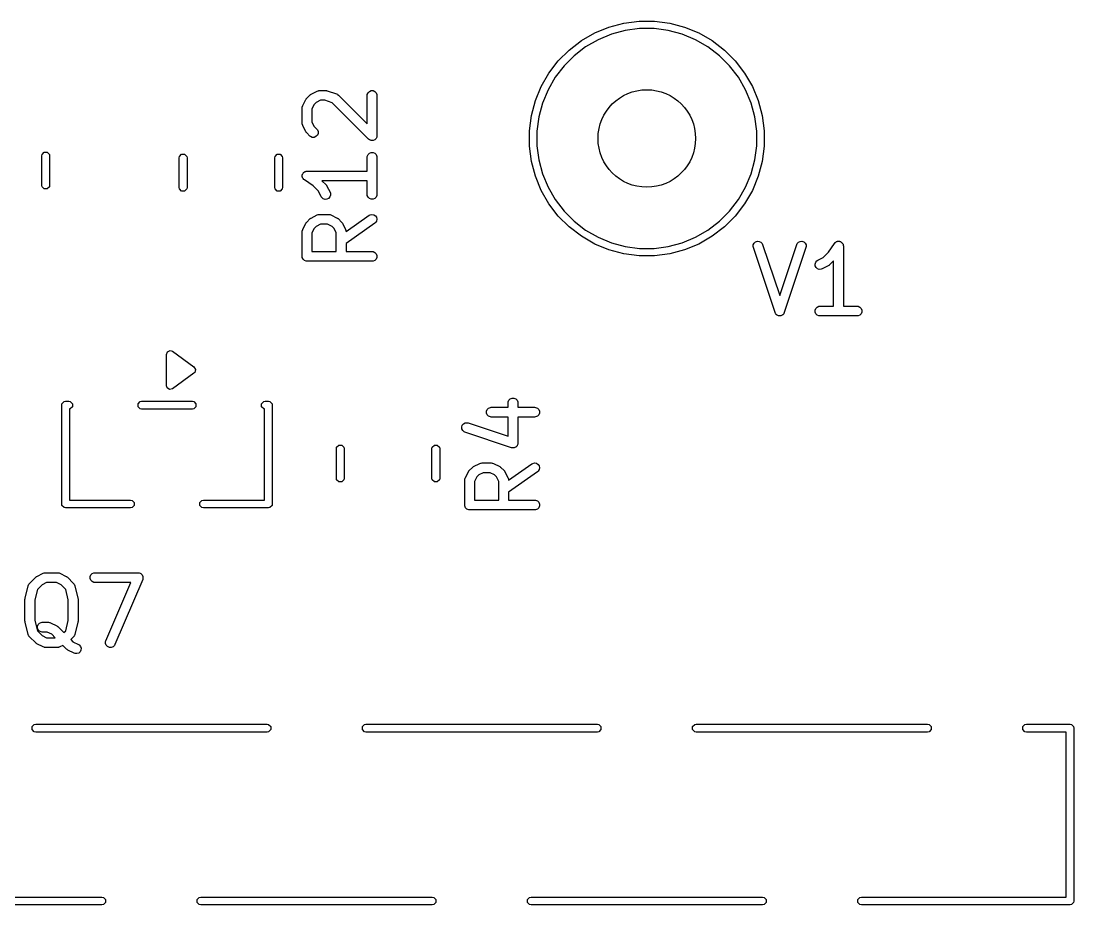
# Model space of a CAD drawing. Header units: millimetres. Extents: x 112.3 to 187.7, y -128.1 to -63.8.
# Drawn here: x 160.56 to 176.75, y -108.79 to -95.19 of the extents above; entities that cross this region are included whole.
import ezdxf

# ---------------------------------------------------------------- set-up
doc = ezdxf.new("R2010")
doc.units = ezdxf.units.MM
doc.layers.add('F.Silkscreen', color=41, linetype='CONTINUOUS', true_color=0xf2eda1)

msp = doc.modelspace()

# ---------------------------------------------------------------- linework, layer by layer
at = {"layer": 'F.Silkscreen', "linetype": 'CONTINUOUS'}
for p, q in [((169.598195, -95.286056), (169.826887, -95.224779)), ((169.826887, -95.224779), (170.06162, -95.193875)), ((170.06162, -95.193875), (170.29838, -95.193875)), ((170.29838, -95.193875), (170.533113, -95.224779)), ((170.533113, -95.224779), (170.761805, -95.286056)), ((169.174418, -95.49504), (169.379457, -95.37666)), ((169.379457, -95.37666), (169.598195, -95.286056)), ((169.84959, -95.338917), (169.635602, -95.396255)), ((170.069232, -95.31), (169.84959, -95.338917)), ((170.290768, -95.31), (170.069232, -95.31)), ((170.51041, -95.338917), (170.290768, -95.31)), ((170.724398, -95.396255), (170.51041, -95.338917)), ((170.761805, -95.286056), (170.980543, -95.37666)), ((170.980543, -95.37666), (171.185582, -95.49504)), ((168.986584, -95.63917), (169.174418, -95.49504)), ((169.430928, -95.481033), (169.239072, -95.591801)), ((169.635602, -95.396255), (169.430928, -95.481033)), ((170.929072, -95.481033), (170.724398, -95.396255)), ((171.120928, -95.591801), (170.929072, -95.481033)), ((171.185582, -95.49504), (171.373416, -95.63917)), ((168.81917, -95.806584), (168.986584, -95.63917)), ((169.239072, -95.591801), (169.063315, -95.726665)), ((171.296685, -95.726665), (171.120928, -95.591801)), ((171.373416, -95.63917), (171.54083, -95.806584)), ((168.67504, -95.994418), (168.81917, -95.806584)), ((169.063315, -95.726665), (168.906665, -95.883315)), ((171.453335, -95.883315), (171.296685, -95.726665)), ((171.54083, -95.806584), (171.68496, -95.994418)), ((168.55666, -96.199457), (168.67504, -95.994418)), ((168.906665, -95.883315), (168.771801, -96.059072)), ((171.588199, -96.059072), (171.453335, -95.883315)), ((171.68496, -95.994418), (171.80334, -96.199457)), ((168.771801, -96.059072), (168.661033, -96.250928)), ((171.698967, -96.250928), (171.588199, -96.059072)), ((164.949405, -96.3803), (164.997024, -96.332681)), ((164.997024, -96.332681), (165.002773, -96.327962)), ((165.002773, -96.327962), (165.004073, -96.326464)), ((165.004073, -96.326464), (165.006332, -96.325042)), ((165.006332, -96.325042), (165.008389, -96.323354)), ((165.008389, -96.323354), (165.010216, -96.322596)), ((165.010216, -96.322596), (165.016516, -96.318632)), ((165.016516, -96.318632), (165.111754, -96.271013)), ((165.111754, -96.271013), (165.125485, -96.265758)), ((165.125485, -96.265758), (165.128174, -96.265566)), ((165.128174, -96.265566), (165.130663, -96.264536)), ((165.130663, -96.264536), (165.145295, -96.263095)), ((165.145295, -96.263095), (165.240533, -96.263095)), ((165.240533, -96.263095), (165.247938, -96.263824)), ((165.247938, -96.263824), (165.249913, -96.263684)), ((165.249913, -96.263684), (165.25251, -96.264274)), ((165.25251, -96.264274), (165.255165, -96.264536)), ((165.255165, -96.264536), (165.256996, -96.265294)), ((165.256996, -96.265294), (165.26425, -96.266944)), ((165.26425, -96.266944), (165.407107, -96.314563)), ((165.407107, -96.314563), (165.420532, -96.320557)), ((165.420532, -96.320557), (165.422567, -96.322322)), ((165.422567, -96.322322), (165.425058, -96.323354)), ((165.425058, -96.323354), (165.436423, -96.332681)), ((165.436423, -96.332681), (165.879819, -96.776076)), ((165.879819, -96.338095), (165.88126, -96.323463)), ((165.879819, -96.776076), (165.879819, -96.338095)), ((165.88126, -96.323463), (165.892459, -96.296427)), ((165.892459, -96.296427), (165.913151, -96.275735)), ((165.913151, -96.275735), (165.940187, -96.264536)), ((165.940187, -96.264536), (165.969451, -96.264536)), ((165.969451, -96.264536), (165.996487, -96.275735)), ((165.996487, -96.275735), (166.017179, -96.296427)), ((166.017179, -96.296427), (166.028378, -96.323463)), ((166.028378, -96.323463), (166.029819, -96.338095)), ((166.029819, -96.338095), (166.029819, -96.957142)), ((168.466056, -96.418195), (168.55666, -96.199457)), ((168.661033, -96.250928), (168.576255, -96.455602)), ((171.783745, -96.455602), (171.698967, -96.250928)), ((171.80334, -96.199457), (171.893944, -96.418195)), ((164.879819, -96.528571), (164.88126, -96.513939)), ((164.88126, -96.513939), (164.882291, -96.511449)), ((164.882291, -96.511449), (164.882482, -96.508762)), ((164.882482, -96.508762), (164.887737, -96.49503)), ((164.887737, -96.49503), (164.935356, -96.399792)), ((164.935356, -96.399792), (164.93932, -96.393492)), ((164.93932, -96.393492), (164.940078, -96.391665)), ((164.940078, -96.391665), (164.941766, -96.389608)), ((164.941766, -96.389608), (164.943188, -96.387349)), ((164.943188, -96.387349), (164.944686, -96.386049)), ((164.944686, -96.386049), (164.949405, -96.3803)), ((165.064077, -96.47776), (165.029819, -96.546276)), ((165.094484, -96.447353), (165.064077, -96.47776)), ((165.163, -96.413095), (165.094484, -96.447353)), ((165.228363, -96.413095), (165.163, -96.413095)), ((165.342876, -96.451266), (165.228363, -96.413095)), ((165.901786, -97.010175), (165.342876, -96.451266)), ((168.404779, -96.646887), (168.466056, -96.418195)), ((168.576255, -96.455602), (168.518917, -96.66959)), ((171.841083, -96.66959), (171.783745, -96.455602)), ((171.893944, -96.418195), (171.955221, -96.646887)), ((164.879819, -96.766666), (164.879819, -96.528571)), ((165.029819, -96.546276), (165.029819, -96.748961)), ((168.373875, -96.88162), (168.404779, -96.646887)), ((168.518917, -96.66959), (168.49, -96.889232)), ((171.87, -96.889232), (171.841083, -96.66959)), ((171.955221, -96.646887), (171.986125, -96.88162)), ((164.88126, -96.781298), (164.879819, -96.766666)), ((164.882291, -96.783787), (164.88126, -96.781298)), ((164.882482, -96.786475), (164.882291, -96.783787)), ((164.887737, -96.800207), (164.882482, -96.786475)), ((164.935356, -96.895445), (164.887737, -96.800207)), ((165.029819, -96.748961), (165.064077, -96.817477)), ((165.064077, -96.817477), (165.10309, -96.85649)), ((164.93932, -96.901744), (164.935356, -96.895445)), ((164.940078, -96.903572), (164.93932, -96.901744)), ((164.941766, -96.905628), (164.940078, -96.903572)), ((164.943188, -96.907888), (164.941766, -96.905628)), ((164.944686, -96.909187), (164.943188, -96.907888)), ((164.949405, -96.914937), (164.944686, -96.909187)), ((164.997024, -96.962556), (164.949405, -96.914937)), ((165.008389, -96.971883), (164.997024, -96.962556)), ((165.035425, -96.983082), (165.008389, -96.971883)), ((165.064688, -96.983082), (165.035425, -96.983082)), ((165.091724, -96.971883), (165.064688, -96.983082)), ((165.112417, -96.95119), (165.091724, -96.971883)), ((165.10309, -96.85649), (165.112417, -96.867855)), ((165.112417, -96.867855), (165.123616, -96.894891)), ((165.123616, -96.924154), (165.112417, -96.95119)), ((165.123616, -96.894891), (165.123616, -96.924154)), ((166.01718, -96.99881), (165.996487, -97.019502)), ((166.025098, -96.979692), (166.01718, -96.99881)), ((166.028378, -96.971774), (166.025098, -96.979692)), ((166.029819, -96.957142), (166.028378, -96.971774)), ((168.373875, -96.889232), (168.373875, -96.88162)), ((168.373875, -97.11838), (168.373875, -96.889232)), ((168.49, -96.889232), (168.49, -97.110768)), ((171.87, -97.110768), (171.87, -96.889232)), ((171.986125, -96.88162), (171.986125, -97.11838)), ((165.913151, -97.019503), (165.901786, -97.010175)), ((165.932268, -97.027421), (165.913151, -97.019503)), ((165.940187, -97.030701), (165.932268, -97.027421)), ((165.940188, -97.030701), (165.940187, -97.030701)), ((165.969451, -97.030701), (165.940188, -97.030701)), ((165.996487, -97.019502), (165.969451, -97.030701)), ((168.404779, -97.353113), (168.373875, -97.11838)), ((168.49, -97.110768), (168.518917, -97.33041)), ((171.841083, -97.33041), (171.87, -97.110768)), ((171.986125, -97.11838), (171.955221, -97.353113)), ((160.875, -97.267645), (160.879567, -97.244684)), ((160.875, -97.721773), (160.875, -97.267645)), ((160.879567, -97.244684), (160.912039, -97.212212)), ((160.912039, -97.212212), (160.957961, -97.212212)), ((160.957961, -97.212212), (160.990433, -97.244684)), ((160.990433, -97.244684), (160.995, -97.267645)), ((160.995, -97.267645), (160.995, -97.721773)), ((162.987747, -97.299061), (162.992314, -97.2761)), ((162.987747, -97.753189), (162.987747, -97.299061)), ((162.992314, -97.2761), (163.024786, -97.243628)), ((163.024786, -97.243628), (163.070708, -97.243628)), ((163.070708, -97.243628), (163.10318, -97.2761)), ((163.10318, -97.2761), (163.107747, -97.299061)), ((163.107747, -97.299061), (163.107747, -97.753189)), ((164.457747, -97.299061), (164.462314, -97.2761)), ((164.457747, -97.753189), (164.457747, -97.299061)), ((164.462314, -97.2761), (164.494786, -97.243628)), ((164.494786, -97.243628), (164.540708, -97.243628)), ((164.540708, -97.243628), (164.57318, -97.2761)), ((164.57318, -97.2761), (164.577747, -97.299061)), ((164.577747, -97.299061), (164.577747, -97.753189)), ((165.879819, -97.290476), (165.88126, -97.275844)), ((165.879819, -97.50119), (165.879819, -97.290476)), ((165.88126, -97.275844), (165.892459, -97.248808)), ((165.892459, -97.248808), (165.913151, -97.228116)), ((165.913151, -97.228116), (165.940187, -97.216917)), ((165.940187, -97.216917), (165.969451, -97.216917)), ((165.969451, -97.216917), (165.996487, -97.228116)), ((165.996487, -97.228116), (166.017179, -97.248808)), ((166.017179, -97.248808), (166.028378, -97.275844)), ((166.028378, -97.275844), (166.029819, -97.290476)), ((166.029819, -97.290476), (166.029819, -97.861904)), ((168.518917, -97.33041), (168.576255, -97.544398)), ((171.783745, -97.544398), (171.841083, -97.33041)), ((168.466056, -97.581805), (168.404779, -97.353113)), ((171.955221, -97.353113), (171.893944, -97.581805)), ((164.879819, -97.576269), (164.88126, -97.568984)), ((164.88126, -97.583473), (164.879819, -97.576269)), ((164.88126, -97.561558), (164.884072, -97.554769)), ((164.88126, -97.568984), (164.88126, -97.561558)), ((164.88126, -97.590822), (164.88126, -97.583473)), ((164.884101, -97.597682), (164.88126, -97.590822)), ((164.884072, -97.554769), (164.885498, -97.547561)), ((164.885558, -97.604963), (164.884101, -97.597682)), ((164.885498, -97.547561), (164.889617, -97.541382)), ((164.889646, -97.611068), (164.885558, -97.604963)), ((164.889617, -97.541382), (164.892459, -97.534522)), ((164.892459, -97.617858), (164.889646, -97.611068)), ((164.892459, -97.534522), (164.897654, -97.529326)), ((164.897709, -97.623108), (164.892459, -97.617858)), ((164.897654, -97.529326), (164.901731, -97.523212)), ((164.901841, -97.629278), (164.897709, -97.623108)), ((164.901731, -97.523212), (164.9079, -97.51908)), ((164.913099, -97.638498), (164.901841, -97.629278)), ((164.9079, -97.51908), (164.913151, -97.51383)), ((164.913151, -97.63855), (164.913099, -97.638498)), ((164.913151, -97.51383), (164.91994, -97.511017)), ((164.913173, -97.638559), (164.913151, -97.63855)), ((164.913216, -97.638594), (164.913173, -97.638559)), ((165.049894, -97.729712), (164.913216, -97.638594)), ((164.91994, -97.511017), (164.926046, -97.506929)), ((164.926046, -97.506929), (164.933326, -97.505472)), ((164.933326, -97.505472), (164.940187, -97.502631)), ((164.940187, -97.502631), (164.954663, -97.501205)), ((164.954663, -97.501205), (164.95474, -97.50119)), ((164.95474, -97.50119), (164.954766, -97.501195)), ((164.954766, -97.501195), (164.954819, -97.50119)), ((164.954819, -97.50119), (165.879819, -97.50119)), ((165.879819, -97.65119), (165.183504, -97.65119)), ((165.183504, -97.65119), (165.245947, -97.713633)), ((165.879819, -97.861904), (165.879819, -97.65119)), ((168.55666, -97.800543), (168.466056, -97.581805)), ((168.576255, -97.544398), (168.661033, -97.749072)), ((171.698967, -97.749072), (171.783745, -97.544398)), ((171.893944, -97.581805), (171.80334, -97.800543)), ((160.879567, -97.744734), (160.875, -97.721773)), ((160.912039, -97.777206), (160.879567, -97.744734)), ((160.957961, -97.777206), (160.912039, -97.777206)), ((160.990433, -97.744734), (160.957961, -97.777206)), ((160.995, -97.721773), (160.990433, -97.744734)), ((162.992314, -97.77615), (162.987747, -97.753189)), ((163.024786, -97.808622), (162.992314, -97.77615)), ((163.070708, -97.808622), (163.024786, -97.808622)), ((163.10318, -97.77615), (163.070708, -97.808622)), ((163.107747, -97.753189), (163.10318, -97.77615)), ((164.462314, -97.77615), (164.457747, -97.753189)), ((164.494786, -97.808622), (164.462314, -97.77615)), ((164.540708, -97.808622), (164.494786, -97.808622)), ((164.57318, -97.77615), (164.540708, -97.808622)), ((164.577747, -97.753189), (164.57318, -97.77615)), ((165.131275, -97.811093), (165.049894, -97.729712)), ((165.173451, -97.895445), (165.131275, -97.811093)), ((165.245947, -97.713633), (165.250667, -97.719383)), ((165.250667, -97.719383), (165.252164, -97.720682)), ((165.252164, -97.720682), (165.253583, -97.722936)), ((165.253583, -97.722936), (165.255275, -97.724998)), ((165.255275, -97.724998), (165.256033, -97.72683)), ((165.256033, -97.72683), (165.259996, -97.733125)), ((165.259996, -97.733125), (165.307615, -97.828363)), ((168.67504, -98.005582), (168.55666, -97.800543)), ((168.661033, -97.749072), (168.771801, -97.940928)), ((171.588199, -97.940928), (171.698967, -97.749072)), ((171.80334, -97.800543), (171.68496, -98.005582)), ((165.181283, -97.907888), (165.173451, -97.895445)), ((165.203391, -97.927061), (165.181283, -97.907888)), ((165.231152, -97.936315), (165.203391, -97.927061)), ((165.260342, -97.934241), (165.231152, -97.936315)), ((165.286517, -97.921153), (165.260342, -97.934241)), ((165.30569, -97.899046), (165.286517, -97.921153)), ((165.314944, -97.871284), (165.30569, -97.899046)), ((165.307615, -97.828363), (165.31287, -97.842094)), ((165.31287, -97.842094), (165.314944, -97.871284)), ((165.88126, -97.876536), (165.879819, -97.861904)), ((165.892459, -97.903572), (165.88126, -97.876536)), ((165.913151, -97.924264), (165.892459, -97.903572)), ((165.940187, -97.935463), (165.913151, -97.924264)), ((165.969451, -97.935463), (165.940187, -97.935463)), ((165.996487, -97.924264), (165.969451, -97.935463)), ((166.017179, -97.903572), (165.996487, -97.924264)), ((166.028378, -97.876536), (166.017179, -97.903572)), ((166.029819, -97.861904), (166.028378, -97.876536)), ((168.771801, -97.940928), (168.906665, -98.116685)), ((171.453335, -98.116685), (171.588199, -97.940928)), ((168.81917, -98.193416), (168.67504, -98.005582)), ((168.906665, -98.116685), (169.063315, -98.273335)), ((171.296685, -98.273335), (171.453335, -98.116685)), ((171.68496, -98.005582), (171.54083, -98.193416)), ((164.935356, -98.304554), (164.93932, -98.298254)), ((164.93932, -98.298254), (164.940078, -98.296427)), ((164.940078, -98.296427), (164.941766, -98.29437)), ((164.941766, -98.29437), (164.943188, -98.292111)), ((164.943188, -98.292111), (164.944686, -98.290811)), ((164.944686, -98.290811), (164.949405, -98.285062)), ((164.949405, -98.285062), (164.997024, -98.237443)), ((164.997024, -98.237443), (165.002773, -98.232724)), ((165.002773, -98.232724), (165.004073, -98.231226)), ((165.004073, -98.231226), (165.006332, -98.229804)), ((165.006332, -98.229804), (165.008389, -98.228116)), ((165.008389, -98.228116), (165.010216, -98.227358)), ((165.010216, -98.227358), (165.016516, -98.223394)), ((165.016516, -98.223394), (165.111754, -98.175775)), ((165.111754, -98.175775), (165.125485, -98.17052)), ((165.125485, -98.17052), (165.128174, -98.170328)), ((165.128174, -98.170328), (165.130663, -98.169298)), ((165.130663, -98.169298), (165.145295, -98.167857)), ((165.145295, -98.167857), (165.288152, -98.167857)), ((165.288152, -98.167857), (165.302784, -98.169298)), ((165.302784, -98.169298), (165.305273, -98.170329)), ((165.305273, -98.170329), (165.307961, -98.17052)), ((165.307961, -98.17052), (165.321693, -98.175775)), ((165.321693, -98.175775), (165.416931, -98.223394)), ((165.416931, -98.223394), (165.42323, -98.227358)), ((165.42323, -98.227358), (165.425058, -98.228116)), ((165.425058, -98.228116), (165.427114, -98.229804)), ((165.427114, -98.229804), (165.429374, -98.231226)), ((165.429374, -98.231226), (165.430673, -98.232724)), ((165.430673, -98.232724), (165.436423, -98.237443)), ((165.436423, -98.237443), (165.484042, -98.285062)), ((165.484042, -98.285062), (165.48876, -98.290811)), ((165.48876, -98.290811), (165.490259, -98.292111)), ((165.490259, -98.292111), (165.49168, -98.29437)), ((165.49168, -98.29437), (165.493369, -98.296427)), ((165.493369, -98.296427), (165.494126, -98.298254)), ((165.494126, -98.298254), (165.498091, -98.304554)), ((165.553518, -98.432217), (165.91181, -98.181414)), ((165.91181, -98.181414), (165.924623, -98.174204)), ((165.924623, -98.174204), (165.953194, -98.167875)), ((165.953194, -98.167875), (165.982012, -98.17296)), ((165.982012, -98.17296), (166.00669, -98.188687)), ((166.008989, -98.294728), (165.997829, -98.304299)), ((166.00669, -98.188687), (166.023472, -98.212661)), ((166.024716, -98.270049), (166.008989, -98.294728)), ((166.023472, -98.212661), (166.029802, -98.241232)), ((166.029802, -98.241232), (166.024716, -98.270049)), ((168.986584, -98.36083), (168.81917, -98.193416)), ((169.063315, -98.273335), (169.239072, -98.408199)), ((171.120928, -98.408199), (171.296685, -98.273335)), ((171.54083, -98.193416), (171.373416, -98.36083)), ((164.879819, -98.433333), (164.88126, -98.418701)), ((164.879819, -98.814285), (164.879819, -98.433333)), ((164.88126, -98.418701), (164.882291, -98.416211)), ((164.882291, -98.416211), (164.882482, -98.413524)), ((164.882482, -98.413524), (164.887737, -98.399792)), ((164.887737, -98.399792), (164.935356, -98.304554)), ((165.064077, -98.382522), (165.029819, -98.451038)), ((165.029819, -98.451038), (165.029819, -98.739285)), ((165.094484, -98.352115), (165.064077, -98.382522)), ((165.163, -98.317857), (165.094484, -98.352115)), ((165.270447, -98.317857), (165.163, -98.317857)), ((165.338963, -98.352115), (165.270447, -98.317857)), ((165.36937, -98.382522), (165.338963, -98.352115)), ((165.403628, -98.451038), (165.36937, -98.382522)), ((165.403628, -98.739285), (165.403628, -98.451038)), ((165.498091, -98.304554), (165.54571, -98.399792)), ((165.54571, -98.399792), (165.550965, -98.413523)), ((165.550965, -98.413523), (165.551156, -98.416212)), ((165.551156, -98.416212), (165.552187, -98.418701)), ((165.552187, -98.418701), (165.553518, -98.432217)), ((165.997829, -98.304299), (165.553628, -98.615239)), ((169.174418, -98.50496), (168.986584, -98.36083)), ((169.239072, -98.408199), (169.430928, -98.518967)), ((170.929072, -98.518967), (171.120928, -98.408199)), ((171.373416, -98.36083), (171.185582, -98.50496)), ((165.553628, -98.615239), (165.553628, -98.739285)), ((169.379457, -98.62334), (169.174418, -98.50496)), ((169.598195, -98.713944), (169.379457, -98.62334)), ((169.430928, -98.518967), (169.635602, -98.603745)), ((169.635602, -98.603745), (169.84959, -98.661083)), ((170.51041, -98.661083), (170.724398, -98.603745)), ((170.724398, -98.603745), (170.929072, -98.518967)), ((170.980543, -98.62334), (170.761805, -98.713944)), ((171.185582, -98.50496), (170.980543, -98.62334)), ((171.81814, -98.635009), (171.831226, -98.608836)), ((171.831226, -98.608836), (171.853333, -98.589662)), ((171.853333, -98.589662), (171.881096, -98.580408)), ((171.881096, -98.580408), (171.910286, -98.582483)), ((171.910286, -98.582483), (171.936459, -98.595569)), ((171.936459, -98.595569), (171.955633, -98.617676)), ((171.955633, -98.617676), (171.961627, -98.631102)), ((172.485991, -98.631102), (172.491985, -98.617677)), ((172.491985, -98.617677), (172.511159, -98.59557)), ((172.511159, -98.59557), (172.537332, -98.582483)), ((172.537332, -98.582483), (172.566522, -98.580408)), ((172.566522, -98.580408), (172.594284, -98.589662)), ((172.594284, -98.589662), (172.616392, -98.608836)), ((172.616392, -98.608836), (172.629478, -98.63501)), ((172.975047, -98.749896), (173.066167, -98.613216)), ((173.066167, -98.613216), (173.066201, -98.613173)), ((173.066201, -98.613173), (173.066211, -98.613151)), ((173.066211, -98.613151), (173.066262, -98.613099)), ((173.066262, -98.613099), (173.075483, -98.601841)), ((173.075483, -98.601841), (173.081652, -98.597709)), ((173.081652, -98.597709), (173.086903, -98.592459)), ((173.086903, -98.592459), (173.093692, -98.589646)), ((173.093692, -98.589646), (173.099798, -98.585558)), ((173.099798, -98.585558), (173.107078, -98.584101)), ((173.107078, -98.584101), (173.113939, -98.58126)), ((173.113939, -98.58126), (173.121287, -98.58126)), ((173.121287, -98.58126), (173.128492, -98.579819)), ((173.128492, -98.579819), (173.135776, -98.58126)), ((173.135776, -98.58126), (173.143203, -98.58126)), ((173.143203, -98.58126), (173.149991, -98.584072)), ((173.149991, -98.584072), (173.1572, -98.585498)), ((173.1572, -98.585498), (173.163379, -98.589617)), ((173.163379, -98.589617), (173.170239, -98.592459)), ((173.170239, -98.592459), (173.175432, -98.597652)), ((173.175432, -98.597652), (173.181549, -98.60173)), ((173.181549, -98.60173), (173.185682, -98.607902)), ((173.185682, -98.607902), (173.190931, -98.613151)), ((173.190931, -98.613151), (173.193742, -98.619938)), ((173.193742, -98.619938), (173.197832, -98.626045)), ((173.197832, -98.626045), (173.199288, -98.633326)), ((165.029819, -98.739285), (165.403628, -98.739285)), ((165.553628, -98.739285), (165.954819, -98.739285)), ((165.954819, -98.739285), (165.969451, -98.740726)), ((165.969451, -98.740726), (165.996487, -98.751925)), ((165.996487, -98.751925), (166.017179, -98.772617)), ((166.017179, -98.772617), (166.028378, -98.799653)), ((169.826887, -98.775221), (169.598195, -98.713944)), ((170.06162, -98.806125), (169.826887, -98.775221)), ((169.84959, -98.661083), (170.069232, -98.69)), ((170.069232, -98.69), (170.290768, -98.69)), ((170.290768, -98.69), (170.51041, -98.661083)), ((170.533113, -98.775221), (170.29838, -98.806125)), ((170.761805, -98.713944), (170.533113, -98.775221)), ((171.816065, -98.664199), (171.81814, -98.635009)), ((171.819325, -98.678536), (171.816065, -98.664199)), ((172.152658, -99.678536), (171.819325, -98.678536)), ((171.961627, -98.631102), (172.223809, -99.417648)), ((172.223809, -99.417648), (172.485991, -98.631102)), ((172.628293, -98.678536), (172.29496, -99.678536)), ((172.631553, -98.6642), (172.628293, -98.678536)), ((172.629478, -98.63501), (172.631553, -98.6642)), ((172.893668, -98.831275), (172.975047, -98.749896)), ((173.199288, -98.633326), (173.20213, -98.640187)), ((173.20213, -98.640187), (173.203555, -98.654663)), ((173.203555, -98.654663), (173.203571, -98.65474)), ((173.203571, -98.65474), (173.203565, -98.654766)), ((173.203565, -98.654766), (173.203571, -98.654819)), ((173.203571, -98.654819), (173.203571, -99.579819)), ((164.88126, -98.828917), (164.879819, -98.814285)), ((164.892459, -98.855953), (164.88126, -98.828917)), ((164.913151, -98.876645), (164.892459, -98.855953)), ((164.940187, -98.887844), (164.913151, -98.876645)), ((164.954819, -98.889285), (164.940187, -98.887844)), ((165.954819, -98.889285), (164.954819, -98.889285)), ((165.969451, -98.887844), (165.954819, -98.889285)), ((165.996487, -98.876645), (165.969451, -98.887844)), ((166.017179, -98.855953), (165.996487, -98.876645)), ((166.028378, -98.828917), (166.017179, -98.855953)), ((166.028378, -98.799653), (166.028378, -98.828917)), ((170.29838, -98.806125), (170.06162, -98.806125)), ((172.768446, -98.931152), (172.7777, -98.903391)), ((172.77052, -98.960342), (172.768446, -98.931152)), ((172.7777, -98.903391), (172.796873, -98.881283)), ((172.796873, -98.881283), (172.809316, -98.873451)), ((172.809316, -98.873451), (172.893668, -98.831275)), ((172.991128, -98.945947), (172.985378, -98.950665)), ((173.053571, -98.883504), (172.991128, -98.945947)), ((173.053571, -99.579819), (173.053571, -98.883504)), ((172.783607, -98.986517), (172.77052, -98.960342)), ((172.805715, -99.00569), (172.783607, -98.986517)), ((172.833476, -99.014944), (172.805715, -99.00569)), ((172.862666, -99.01287), (172.833476, -99.014944)), ((172.876398, -99.007615), (172.862666, -99.01287)), ((172.971636, -98.959996), (172.876398, -99.007615)), ((172.977935, -98.956031), (172.971636, -98.959996)), ((172.979763, -98.955274), (172.977935, -98.956031)), ((172.981819, -98.953585), (172.979763, -98.955274)), ((172.984079, -98.952164), (172.981819, -98.953585)), ((172.985378, -98.950665), (172.984079, -98.952164)), ((172.780497, -99.613151), (172.801189, -99.592459)), ((172.801189, -99.592459), (172.828225, -99.58126)), ((172.828225, -99.58126), (172.842857, -99.579819)), ((172.842857, -99.579819), (173.053571, -99.579819)), ((173.203571, -99.579819), (173.414285, -99.579819)), ((173.414285, -99.579819), (173.428917, -99.58126)), ((173.428917, -99.58126), (173.455953, -99.592459)), ((173.455953, -99.592459), (173.476645, -99.613151)), ((172.158652, -99.691961), (172.152658, -99.678536)), ((172.162162, -99.696008), (172.158652, -99.691961)), ((172.164559, -99.700802), (172.162162, -99.696008)), ((172.171667, -99.706967), (172.164559, -99.700802)), ((172.177826, -99.714068), (172.171667, -99.706967)), ((172.182615, -99.716462), (172.177826, -99.714068)), ((172.186666, -99.719976), (172.182615, -99.716462)), ((172.195591, -99.72295), (172.186666, -99.719976)), ((172.203999, -99.727155), (172.195591, -99.72295)), ((172.209343, -99.727534), (172.203999, -99.727155)), ((172.214429, -99.72923), (172.209343, -99.727534)), ((172.223809, -99.728563), (172.214429, -99.72923)), ((172.233189, -99.72923), (172.223809, -99.728563)), ((172.238274, -99.727534), (172.233189, -99.72923)), ((172.243619, -99.727155), (172.238274, -99.727534)), ((172.252029, -99.722949), (172.243619, -99.727155)), ((172.260951, -99.719976), (172.252029, -99.722949)), ((172.264998, -99.716465), (172.260951, -99.719976)), ((172.269792, -99.714069), (172.264998, -99.716465)), ((172.275955, -99.706963), (172.269792, -99.714069)), ((172.283059, -99.700802), (172.275955, -99.706963)), ((172.285454, -99.69601), (172.283059, -99.700802)), ((172.288966, -99.691962), (172.285454, -99.69601)), ((172.29496, -99.678536), (172.288966, -99.691962)), ((172.769298, -99.640187), (172.780497, -99.613151)), ((172.769298, -99.669451), (172.769298, -99.640187)), ((172.780497, -99.696487), (172.769298, -99.669451)), ((172.801189, -99.717179), (172.780497, -99.696487)), ((172.828225, -99.728378), (172.801189, -99.717179)), ((172.842857, -99.729819), (172.828225, -99.728378)), ((173.414285, -99.729819), (172.842857, -99.729819)), ((173.428917, -99.728378), (173.414285, -99.729819)), ((173.455953, -99.717179), (173.428917, -99.728378)), ((173.476645, -99.696487), (173.455953, -99.717179)), ((173.476645, -99.613151), (173.487844, -99.640187)), ((173.487844, -99.669451), (173.476645, -99.696487)), ((173.487844, -99.640187), (173.487844, -99.669451)), ((162.79, -100.3225), (162.807574, -100.280074)), ((162.79, -100.8025), (162.79, -100.3225)), ((162.807574, -100.280074), (162.85, -100.2625)), ((162.85, -100.2625), (162.88529, -100.273976)), ((162.88529, -100.273976), (163.21529, -100.513976)), ((163.21529, -100.513976), (163.239266, -100.553142)), ((163.239266, -100.553142), (163.228524, -100.59779)), ((163.21529, -100.611024), (162.88529, -100.851024)), ((163.228524, -100.59779), (163.21529, -100.611024)), ((162.801476, -100.83779), (162.79, -100.8025)), ((162.840642, -100.861766), (162.801476, -100.83779)), ((162.88529, -100.851024), (162.840642, -100.861766)), ((161.184567, -101.079539), (161.217039, -101.047067)), ((161.217039, -101.047067), (161.24, -101.0425)), ((161.24, -101.0425), (161.29, -101.0425)), ((161.29, -101.0425), (161.312961, -101.047067)), ((161.312961, -101.047067), (161.345433, -101.079539)), ((162.354567, -101.079539), (162.387039, -101.047067)), ((162.387039, -101.047067), (162.41, -101.0425)), ((162.41, -101.0425), (163.19, -101.0425)), ((163.19, -101.0425), (163.212961, -101.047067)), ((163.212961, -101.047067), (163.245433, -101.079539)), ((164.254567, -101.079539), (164.287039, -101.047067)), ((164.287039, -101.047067), (164.31, -101.0425)), ((164.31, -101.0425), (164.36, -101.0425)), ((164.36, -101.0425), (164.382961, -101.047067)), ((164.382961, -101.047067), (164.415433, -101.079539)), ((168.046485, -101.066666), (168.047926, -101.052034)), ((168.047926, -101.052034), (168.059125, -101.024998)), ((168.059125, -101.024998), (168.079817, -101.004306)), ((168.079817, -101.004306), (168.106853, -100.993107)), ((168.106853, -100.993107), (168.136117, -100.993107)), ((168.136117, -100.993107), (168.163153, -101.004306)), ((168.163153, -101.004306), (168.183845, -101.024998)), ((168.183845, -101.024998), (168.195044, -101.052034)), ((168.195044, -101.052034), (168.196485, -101.066666)), ((161.18, -101.1025), (161.184567, -101.079539)), ((161.18, -102.6225), (161.18, -101.1025)), ((161.312961, -101.157933), (161.3, -101.16051)), ((161.3, -101.16051), (161.3, -102.5625)), ((161.345433, -101.125461), (161.312961, -101.157933)), ((161.345433, -101.079539), (161.345433, -101.125461)), ((162.354567, -101.125461), (162.354567, -101.079539)), ((162.387039, -101.157933), (162.354567, -101.125461)), ((162.41, -101.1625), (162.387039, -101.157933)), ((163.19, -101.1625), (162.41, -101.1625)), ((163.212961, -101.157933), (163.19, -101.1625)), ((163.245433, -101.125461), (163.212961, -101.157933)), ((163.245433, -101.079539), (163.245433, -101.125461)), ((164.254567, -101.125461), (164.254567, -101.079539)), ((164.287039, -101.157933), (164.254567, -101.125461)), ((164.3, -101.16051), (164.287039, -101.157933)), ((164.3, -102.5625), (164.3, -101.16051)), ((164.415433, -101.079539), (164.42, -101.1025)), ((164.42, -101.1025), (164.42, -102.6225)), ((167.714593, -101.194891), (167.725792, -101.167855)), ((167.714593, -101.224155), (167.714593, -101.194891)), ((167.725792, -101.167855), (167.746484, -101.147163)), ((167.746484, -101.147163), (167.77352, -101.135964)), ((167.77352, -101.135964), (167.788152, -101.134523)), ((167.788152, -101.134523), (168.046485, -101.134523)), ((168.046485, -101.134523), (168.046485, -101.066666)), ((168.196485, -101.066666), (168.196485, -101.134523)), ((168.196485, -101.134523), (168.454819, -101.134523)), ((168.454819, -101.134523), (168.469451, -101.135964)), ((168.469451, -101.135964), (168.496487, -101.147163)), ((168.496487, -101.147163), (168.517179, -101.167855)), ((168.517179, -101.167855), (168.528378, -101.194891)), ((168.528378, -101.194891), (168.528378, -101.224155)), ((167.361217, -101.388368), (167.38739, -101.375282)), ((167.38739, -101.375282), (167.41658, -101.373207)), ((167.41658, -101.373207), (167.430917, -101.376467)), ((167.430917, -101.376467), (168.046485, -101.581656)), ((167.725792, -101.251191), (167.714593, -101.224155)), ((167.746484, -101.271883), (167.725792, -101.251191)), ((167.77352, -101.283082), (167.746484, -101.271883)), ((167.788152, -101.284523), (167.77352, -101.283082)), ((168.046485, -101.284523), (167.788152, -101.284523)), ((168.046485, -101.581656), (168.046485, -101.284523)), ((168.454819, -101.284523), (168.196485, -101.284523)), ((168.196485, -101.284523), (168.196485, -101.685713)), ((168.469451, -101.283082), (168.454819, -101.284523)), ((168.496487, -101.271883), (168.469451, -101.283082)), ((168.517179, -101.251191), (168.496487, -101.271883)), ((168.528378, -101.224155), (168.517179, -101.251191)), ((167.332789, -101.438238), (167.342043, -101.410475)), ((167.334864, -101.467428), (167.332789, -101.438238)), ((167.34795, -101.493601), (167.334864, -101.467428)), ((167.342043, -101.410475), (167.361217, -101.388368)), ((167.370057, -101.512775), (167.34795, -101.493601)), ((167.383483, -101.518769), (167.370057, -101.512775)), ((168.097767, -101.756864), (167.383483, -101.518769)), ((168.195044, -101.700345), (168.190442, -101.711454)), ((168.19542, -101.696518), (168.195044, -101.700345)), ((168.195896, -101.695093), (168.19542, -101.696518)), ((168.196485, -101.685713), (168.195755, -101.693118)), ((168.195755, -101.693118), (168.195896, -101.695093)), ((165.405, -101.772936), (165.409567, -101.749975)), ((165.405, -102.227064), (165.405, -101.772936)), ((165.409567, -101.749975), (165.442039, -101.717503)), ((165.442039, -101.717503), (165.487961, -101.717503)), ((165.487961, -101.717503), (165.520433, -101.749975)), ((165.520433, -101.749975), (165.525, -101.772936)), ((165.525, -101.772936), (165.525, -102.227064)), ((166.875, -101.772936), (166.879567, -101.749975)), ((166.875, -102.227064), (166.875, -101.772936)), ((166.879567, -101.749975), (166.912039, -101.717503)), ((166.912039, -101.717503), (166.957961, -101.717503)), ((166.957961, -101.717503), (166.990433, -101.749975)), ((166.990433, -101.749975), (166.995, -101.772936)), ((166.995, -101.772936), (166.995, -102.227064)), ((168.105022, -101.758513), (168.097767, -101.756864)), ((168.106853, -101.759272), (168.105022, -101.758513)), ((168.108357, -101.759272), (168.106853, -101.759272)), ((168.112104, -101.760124), (168.108357, -101.759272)), ((168.124089, -101.759272), (168.112104, -101.760124)), ((168.136117, -101.759272), (168.124089, -101.759272)), ((168.138608, -101.758239), (168.136117, -101.759272)), ((168.141294, -101.758049), (168.138608, -101.758239)), ((168.152041, -101.752675), (168.141294, -101.758049)), ((168.163153, -101.748073), (168.152041, -101.752675)), ((168.165058, -101.746167), (168.163153, -101.748073)), ((168.167468, -101.744963), (168.165058, -101.746167)), ((168.175342, -101.735883), (168.167468, -101.744963)), ((168.183845, -101.727381), (168.175342, -101.735883)), ((168.184876, -101.72489), (168.183845, -101.727381)), ((168.186642, -101.722855), (168.184876, -101.72489)), ((168.190442, -101.711454), (168.186642, -101.722855)), ((167.516516, -102.047203), (167.611754, -101.999584)), ((167.611754, -101.999584), (167.625485, -101.994329)), ((167.625485, -101.994329), (167.628174, -101.994137)), ((167.628174, -101.994137), (167.630663, -101.993107)), ((167.630663, -101.993107), (167.645295, -101.991666)), ((167.645295, -101.991666), (167.788152, -101.991666)), ((167.788152, -101.991666), (167.802784, -101.993107)), ((167.802784, -101.993107), (167.805273, -101.994138)), ((167.805273, -101.994138), (167.807961, -101.994329)), ((167.807961, -101.994329), (167.821693, -101.999584)), ((167.821693, -101.999584), (167.916931, -102.047203)), ((168.053518, -102.256026), (168.41181, -102.005223)), ((168.41181, -102.005223), (168.424623, -101.998013)), ((168.424623, -101.998013), (168.453194, -101.991684)), ((168.453194, -101.991684), (168.482012, -101.996769)), ((168.482012, -101.996769), (168.50669, -102.012496)), ((168.50669, -102.012496), (168.523472, -102.03647)), ((167.387737, -102.223601), (167.435356, -102.128363)), ((167.435356, -102.128363), (167.43932, -102.122063)), ((167.43932, -102.122063), (167.440078, -102.120236)), ((167.440078, -102.120236), (167.441766, -102.118179)), ((167.441766, -102.118179), (167.443188, -102.11592)), ((167.443188, -102.11592), (167.444686, -102.11462)), ((167.444686, -102.11462), (167.449405, -102.108871)), ((167.449405, -102.108871), (167.497024, -102.061252)), ((167.497024, -102.061252), (167.502773, -102.056533)), ((167.502773, -102.056533), (167.504073, -102.055035)), ((167.504073, -102.055035), (167.506332, -102.053613)), ((167.506332, -102.053613), (167.508389, -102.051925)), ((167.508389, -102.051925), (167.510216, -102.051167)), ((167.510216, -102.051167), (167.516516, -102.047203)), ((167.594484, -102.175924), (167.564077, -102.206331)), ((167.663, -102.141666), (167.594484, -102.175924)), ((167.770447, -102.141666), (167.663, -102.141666)), ((167.838963, -102.175924), (167.770447, -102.141666)), ((167.86937, -102.206331), (167.838963, -102.175924)), ((167.916931, -102.047203), (167.92323, -102.051167)), ((167.92323, -102.051167), (167.925058, -102.051925)), ((167.925058, -102.051925), (167.927114, -102.053613)), ((167.927114, -102.053613), (167.929374, -102.055035)), ((167.929374, -102.055035), (167.930673, -102.056533)), ((167.930673, -102.056533), (167.936423, -102.061252)), ((167.936423, -102.061252), (167.984042, -102.108871)), ((167.984042, -102.108871), (167.98876, -102.11462)), ((167.98876, -102.11462), (167.990259, -102.11592)), ((167.990259, -102.11592), (167.99168, -102.118179)), ((167.99168, -102.118179), (167.993369, -102.120236)), ((167.993369, -102.120236), (167.994126, -102.122063)), ((167.994126, -102.122063), (167.998091, -102.128363)), ((167.998091, -102.128363), (168.04571, -102.223601)), ((168.497829, -102.128108), (168.053628, -102.439048)), ((168.508989, -102.118537), (168.497829, -102.128108)), ((168.524716, -102.093858), (168.508989, -102.118537)), ((168.523472, -102.03647), (168.529802, -102.065041)), ((168.529802, -102.065041), (168.524716, -102.093858)), ((165.409567, -102.250025), (165.405, -102.227064)), ((165.442039, -102.282497), (165.409567, -102.250025)), ((165.487961, -102.282497), (165.442039, -102.282497)), ((165.520433, -102.250025), (165.487961, -102.282497)), ((165.525, -102.227064), (165.520433, -102.250025)), ((166.879567, -102.250025), (166.875, -102.227064)), ((166.912039, -102.282497), (166.879567, -102.250025)), ((166.957961, -102.282497), (166.912039, -102.282497)), ((166.990433, -102.250025), (166.957961, -102.282497)), ((166.995, -102.227064), (166.990433, -102.250025)), ((167.379819, -102.257142), (167.38126, -102.24251)), ((167.379819, -102.638094), (167.379819, -102.257142)), ((167.38126, -102.24251), (167.382291, -102.24002)), ((167.382291, -102.24002), (167.382482, -102.237333)), ((167.382482, -102.237333), (167.387737, -102.223601)), ((167.564077, -102.206331), (167.529819, -102.274847)), ((167.529819, -102.274847), (167.529819, -102.563094)), ((167.903628, -102.274847), (167.86937, -102.206331)), ((167.903628, -102.563094), (167.903628, -102.274847)), ((168.04571, -102.223601), (168.050965, -102.237332)), ((168.050965, -102.237332), (168.051156, -102.240021)), ((168.051156, -102.240021), (168.052187, -102.24251)), ((168.052187, -102.24251), (168.053518, -102.256026)), ((168.053628, -102.439048), (168.053628, -102.563094)), ((161.184567, -102.645461), (161.18, -102.6225)), ((161.217039, -102.677933), (161.184567, -102.645461)), ((161.3, -102.5625), (162.24, -102.5625)), ((162.24, -102.5625), (162.262961, -102.567067)), ((162.262961, -102.567067), (162.295433, -102.599539)), ((162.295433, -102.645461), (162.262961, -102.677933)), ((162.295433, -102.599539), (162.295433, -102.645461)), ((163.304567, -102.599539), (163.337039, -102.567067)), ((163.304567, -102.645461), (163.304567, -102.599539)), ((163.337039, -102.677933), (163.304567, -102.645461)), ((163.337039, -102.567067), (163.36, -102.5625)), ((163.36, -102.5625), (164.3, -102.5625)), ((164.415433, -102.645461), (164.382961, -102.677933)), ((164.42, -102.6225), (164.415433, -102.645461)), ((167.38126, -102.652726), (167.379819, -102.638094)), ((167.392459, -102.679762), (167.38126, -102.652726)), ((167.529819, -102.563094), (167.903628, -102.563094)), ((168.053628, -102.563094), (168.454819, -102.563094)), ((168.454819, -102.563094), (168.469451, -102.564535)), ((168.469451, -102.564535), (168.496487, -102.575734)), ((168.496487, -102.575734), (168.517179, -102.596426)), ((168.517179, -102.596426), (168.528378, -102.623462)), ((168.528378, -102.652726), (168.517179, -102.679762)), ((168.528378, -102.623462), (168.528378, -102.652726)), ((161.24, -102.6825), (161.217039, -102.677933)), ((162.24, -102.6825), (161.24, -102.6825)), ((162.262961, -102.677933), (162.24, -102.6825)), ((163.36, -102.6825), (163.337039, -102.677933)), ((164.36, -102.6825), (163.36, -102.6825)), ((164.382961, -102.677933), (164.36, -102.6825)), ((167.413151, -102.700454), (167.392459, -102.679762)), ((167.440187, -102.711653), (167.413151, -102.700454)), ((167.454819, -102.713094), (167.440187, -102.711653)), ((168.454819, -102.713094), (167.454819, -102.713094)), ((168.469451, -102.711653), (168.454819, -102.713094)), ((168.496487, -102.700454), (168.469451, -102.711653)), ((168.517179, -102.679762), (168.496487, -102.700454)), ((160.685062, -103.844643), (160.7803, -103.749405)), ((160.7803, -103.749405), (160.78605, -103.744684)), ((160.78605, -103.744684), (160.787349, -103.743188)), ((160.787349, -103.743188), (160.789603, -103.741768)), ((160.789603, -103.741768), (160.791665, -103.740077)), ((160.791665, -103.740077), (160.793497, -103.739318)), ((160.793497, -103.739318), (160.799792, -103.735356)), ((160.799792, -103.735356), (160.89503, -103.687737)), ((160.89503, -103.687737), (160.908761, -103.682482)), ((160.908761, -103.682482), (160.91145, -103.68229)), ((160.91145, -103.68229), (160.913939, -103.68126)), ((160.913939, -103.68126), (160.928571, -103.679819)), ((160.928571, -103.679819), (161.119047, -103.679819)), ((161.119047, -103.679819), (161.133679, -103.68126)), ((161.133679, -103.68126), (161.136168, -103.682291)), ((161.136168, -103.682291), (161.138856, -103.682482)), ((161.138856, -103.682482), (161.152588, -103.687737)), ((161.152588, -103.687737), (161.247826, -103.735356)), ((161.247826, -103.735356), (161.254125, -103.73932)), ((161.254125, -103.73932), (161.255953, -103.740078)), ((161.255953, -103.740078), (161.258009, -103.741766)), ((161.258009, -103.741766), (161.260269, -103.743188)), ((161.260269, -103.743188), (161.261568, -103.744686)), ((161.261568, -103.744686), (161.267318, -103.749405)), ((161.267318, -103.749405), (161.362556, -103.844643)), ((161.616917, -103.740187), (161.628116, -103.713151)), ((161.616917, -103.769451), (161.616917, -103.740187)), ((161.628116, -103.796487), (161.616917, -103.769451)), ((161.628116, -103.713151), (161.648808, -103.692459)), ((161.648808, -103.817179), (161.628116, -103.796487)), ((161.648808, -103.692459), (161.675844, -103.68126)), ((161.675844, -103.68126), (161.690476, -103.679819)), ((161.690476, -103.679819), (162.357142, -103.679819)), ((162.426078, -103.784363), (161.997507, -104.784363)), ((162.357142, -103.679819), (162.371774, -103.68126)), ((162.371774, -103.68126), (162.372204, -103.681438)), ((162.372204, -103.681438), (162.372669, -103.681444)), ((162.372669, -103.681444), (162.385675, -103.687018)), ((162.385675, -103.687018), (162.39881, -103.692459)), ((162.39881, -103.692459), (162.399139, -103.692788)), ((162.399139, -103.692788), (162.399567, -103.692972)), ((162.399567, -103.692972), (162.409462, -103.703111)), ((162.409462, -103.703111), (162.419502, -103.713151)), ((162.419502, -103.713151), (162.41968, -103.713581)), ((162.41968, -103.713581), (162.420006, -103.713915)), ((162.420006, -103.713915), (162.425279, -103.727097)), ((162.425279, -103.727097), (162.430701, -103.740187)), ((162.430517, -103.770347), (162.426078, -103.784363)), ((162.430522, -103.769881), (162.430517, -103.770347)), ((162.430701, -103.769451), (162.430522, -103.769881)), ((162.430701, -103.740187), (162.430701, -103.740652)), ((162.430701, -103.740652), (162.430874, -103.741085)), ((162.430874, -103.741085), (162.430701, -103.755265)), ((162.430701, -103.755265), (162.430701, -103.769451)), ((160.617715, -104.069962), (160.665334, -103.879486)), ((160.665334, -103.879486), (160.670281, -103.86564)), ((160.670281, -103.86564), (160.673601, -103.861158)), ((160.673601, -103.861158), (160.675735, -103.856008)), ((160.675735, -103.856008), (160.685062, -103.844643)), ((160.805817, -103.936019), (160.765476, -104.097386)), ((160.87776, -103.864077), (160.805817, -103.936019)), ((160.946276, -103.829819), (160.87776, -103.864077)), ((161.101342, -103.829819), (160.946276, -103.829819)), ((161.169858, -103.864077), (161.101342, -103.829819)), ((161.2418, -103.936019), (161.169858, -103.864077)), ((161.282142, -104.097386), (161.2418, -103.936019)), ((161.362556, -103.844643), (161.371884, -103.856008)), ((161.371884, -103.856008), (161.374018, -103.861161)), ((161.374018, -103.861161), (161.377337, -103.86564)), ((161.377337, -103.86564), (161.382284, -103.879486)), ((161.382284, -103.879486), (161.429903, -104.069962)), ((161.675844, -103.828378), (161.648808, -103.817179)), ((161.690476, -103.829819), (161.675844, -103.828378)), ((162.243401, -103.829819), (161.690476, -103.829819)), ((161.859635, -104.725275), (162.243401, -103.829819)), ((160.615476, -104.088152), (160.615727, -104.085598)), ((160.615476, -104.421485), (160.615476, -104.088152)), ((160.615565, -104.084506), (160.616374, -104.079032)), ((160.615727, -104.085598), (160.615565, -104.084506)), ((160.616374, -104.079032), (160.616917, -104.07352)), ((160.616917, -104.07352), (160.617339, -104.072498)), ((160.617339, -104.072498), (160.617715, -104.069962)), ((160.765476, -104.097386), (160.765476, -104.412251)), ((161.282142, -104.412251), (161.282142, -104.097386)), ((161.429903, -104.069962), (161.430278, -104.072498)), ((161.430278, -104.072498), (161.430701, -104.07352)), ((161.430701, -104.07352), (161.431243, -104.079032)), ((161.431243, -104.079032), (161.432053, -104.084506)), ((161.432053, -104.084506), (161.43189, -104.085598)), ((161.43189, -104.085598), (161.432142, -104.088152)), ((161.432142, -104.088152), (161.432142, -104.421485)), ((160.615727, -104.424038), (160.615476, -104.421485)), ((160.615565, -104.425131), (160.615727, -104.424038)), ((160.616374, -104.430604), (160.615565, -104.425131)), ((160.616917, -104.436117), (160.616374, -104.430604)), ((160.617339, -104.437138), (160.616917, -104.436117)), ((160.617715, -104.439675), (160.617339, -104.437138)), ((160.665334, -104.630151), (160.617715, -104.439675)), ((160.765476, -104.412251), (160.805817, -104.573617)), ((160.818592, -104.475055), (160.839284, -104.454363)), ((160.839284, -104.454363), (160.86632, -104.443164)), ((160.86632, -104.443164), (160.880952, -104.441723)), ((160.880952, -104.441723), (160.97619, -104.441723)), ((160.97619, -104.441723), (160.990822, -104.443164)), ((160.990822, -104.443164), (160.993311, -104.444195)), ((160.993311, -104.444195), (160.995999, -104.444386)), ((160.995999, -104.444386), (161.009731, -104.449641)), ((161.009731, -104.449641), (161.104969, -104.49726)), ((161.2418, -104.573617), (161.282142, -104.412251)), ((161.429903, -104.439675), (161.382284, -104.630151)), ((161.430278, -104.437138), (161.429903, -104.439675)), ((161.430701, -104.436117), (161.430278, -104.437138)), ((161.431243, -104.430604), (161.430701, -104.436117)), ((161.432053, -104.425131), (161.431243, -104.430604)), ((161.432142, -104.421485), (161.43189, -104.424038)), ((161.43189, -104.424038), (161.432053, -104.425131)), ((160.805817, -104.573617), (160.87776, -104.645561)), ((160.807393, -104.502091), (160.818592, -104.475055)), ((160.807393, -104.531355), (160.807393, -104.502091)), ((160.818592, -104.558391), (160.807393, -104.531355)), ((160.839284, -104.579083), (160.818592, -104.558391)), ((160.86632, -104.590282), (160.839284, -104.579083)), ((160.880952, -104.591723), (160.86632, -104.590282)), ((160.958485, -104.591723), (160.880952, -104.591723)), ((161.027, -104.62598), (160.958485, -104.591723)), ((161.104969, -104.49726), (161.111268, -104.501224)), ((161.111268, -104.501224), (161.113096, -104.501982)), ((161.113096, -104.501982), (161.115152, -104.50367)), ((161.115152, -104.50367), (161.117412, -104.505092)), ((161.117412, -104.505092), (161.118711, -104.50659)), ((161.118711, -104.50659), (161.124461, -104.511309)), ((161.124461, -104.511309), (161.214284, -104.601133)), ((161.214284, -104.601133), (161.2418, -104.573617)), ((160.670281, -104.643997), (160.665334, -104.630151)), ((160.6736, -104.648476), (160.670281, -104.643997)), ((160.675734, -104.653628), (160.6736, -104.648476)), ((160.685062, -104.664994), (160.675734, -104.653628)), ((160.7803, -104.760233), (160.685062, -104.664994)), ((160.78605, -104.764953), (160.7803, -104.760233)), ((160.787349, -104.76645), (160.78605, -104.764953)), ((160.789603, -104.767869), (160.787349, -104.76645)), ((160.791665, -104.769561), (160.789603, -104.767869)), ((160.793497, -104.770319), (160.791665, -104.769561)), ((160.799792, -104.774282), (160.793497, -104.770319)), ((160.89503, -104.821901), (160.799792, -104.774282)), ((160.87776, -104.645561), (160.946276, -104.679819)), ((160.946276, -104.679819), (161.080839, -104.679819)), ((161.080839, -104.679819), (161.027, -104.62598)), ((161.362557, -104.664993), (161.32035, -104.707199)), ((161.32035, -104.707199), (161.35395, -104.740799)), ((161.35395, -104.740799), (161.438302, -104.782975)), ((161.371884, -104.653628), (161.362557, -104.664993)), ((161.374017, -104.648476), (161.371884, -104.653628)), ((161.377337, -104.643997), (161.374017, -104.648476)), ((161.382284, -104.630151), (161.377337, -104.643997)), ((161.854839, -104.768553), (161.855196, -104.739292)), ((161.865707, -104.795723), (161.854839, -104.768553)), ((161.855196, -104.739292), (161.859635, -104.725275)), ((160.908761, -104.827156), (160.89503, -104.821901)), ((160.91145, -104.827347), (160.908761, -104.827156)), ((160.913939, -104.828378), (160.91145, -104.827347)), ((160.928571, -104.829819), (160.913939, -104.828378)), ((161.119047, -104.829819), (160.928571, -104.829819)), ((161.133679, -104.828378), (161.119047, -104.829819)), ((161.136168, -104.827346), (161.133679, -104.828378)), ((161.138856, -104.827156), (161.136168, -104.827346)), ((161.152588, -104.821901), (161.138856, -104.827156)), ((161.199476, -104.798457), (161.152588, -104.821901)), ((161.25649, -104.855471), (161.199476, -104.798457)), ((161.26224, -104.860191), (161.25649, -104.855471)), ((161.263539, -104.861688), (161.26224, -104.860191)), ((161.265793, -104.863107), (161.263539, -104.861688)), ((161.267855, -104.864799), (161.265793, -104.863107)), ((161.269687, -104.865557), (161.267855, -104.864799)), ((161.275982, -104.86952), (161.269687, -104.865557)), ((161.37122, -104.917139), (161.275982, -104.86952)), ((161.384951, -104.922394), (161.37122, -104.917139)), ((161.414141, -104.924468), (161.384951, -104.922394)), ((161.441903, -104.915214), (161.414141, -104.924468)), ((161.438302, -104.782975), (161.450745, -104.790807)), ((161.46401, -104.896041), (161.441903, -104.915214)), ((161.450745, -104.790807), (161.469918, -104.812915)), ((161.477098, -104.869866), (161.46401, -104.896041)), ((161.469918, -104.812915), (161.479172, -104.840676)), ((161.479172, -104.840676), (161.477098, -104.869866)), ((161.886146, -104.816667), (161.865707, -104.795723)), ((161.913044, -104.828194), (161.886146, -104.816667)), ((161.942305, -104.828551), (161.913044, -104.828194)), ((161.969475, -104.817683), (161.942305, -104.828551)), ((161.990419, -104.797244), (161.969475, -104.817683)), ((161.997507, -104.784363), (161.990419, -104.797244)), ((160.724567, -106.047039), (160.757039, -106.014567)), ((160.724567, -106.092961), (160.724567, -106.047039)), ((160.757039, -106.014567), (160.78, -106.01)), ((160.78, -106.01), (164.34, -106.01)), ((164.34, -106.01), (164.362961, -106.014567)), ((164.362961, -106.014567), (164.395433, -106.047039)), ((164.395433, -106.047039), (164.395433, -106.092961)), ((165.804567, -106.047039), (165.837039, -106.014567)), ((165.804567, -106.092961), (165.804567, -106.047039)), ((165.837039, -106.014567), (165.86, -106.01)), ((165.86, -106.01), (169.42, -106.01)), ((169.42, -106.01), (169.442961, -106.014567)), ((169.442961, -106.014567), (169.475433, -106.047039)), ((169.475433, -106.047039), (169.475433, -106.092961)), ((170.884567, -106.047039), (170.917039, -106.014567)), ((170.884567, -106.092961), (170.884567, -106.047039)), ((170.917039, -106.014567), (170.94, -106.01)), ((170.94, -106.01), (174.5, -106.01)), ((174.5, -106.01), (174.522961, -106.014567)), ((174.522961, -106.014567), (174.555433, -106.047039)), ((174.555433, -106.047039), (174.555433, -106.092961)), ((175.964567, -106.047039), (175.997039, -106.014567)), ((175.964567, -106.092961), (175.964567, -106.047039)), ((175.997039, -106.014567), (176.02, -106.01)), ((176.02, -106.01), (176.69, -106.01)), ((176.69, -106.01), (176.712961, -106.014567)), ((176.712961, -106.014567), (176.745433, -106.047039)), ((176.745433, -106.047039), (176.75, -106.07)), ((176.75, -106.07), (176.75, -108.73)), ((160.757039, -106.125433), (160.724567, -106.092961)), ((160.78, -106.13), (160.757039, -106.125433)), ((164.34, -106.13), (160.78, -106.13)), ((164.362961, -106.125433), (164.34, -106.13)), ((164.395433, -106.092961), (164.362961, -106.125433)), ((165.837039, -106.125433), (165.804567, -106.092961)), ((165.86, -106.13), (165.837039, -106.125433)), ((169.42, -106.13), (165.86, -106.13)), ((169.442961, -106.125433), (169.42, -106.13)), ((169.475433, -106.092961), (169.442961, -106.125433)), ((170.917039, -106.125433), (170.884567, -106.092961)), ((170.94, -106.13), (170.917039, -106.125433)), ((174.5, -106.13), (170.94, -106.13)), ((174.522961, -106.125433), (174.5, -106.13)), ((174.555433, -106.092961), (174.522961, -106.125433)), ((175.997039, -106.125433), (175.964567, -106.092961)), ((176.02, -106.13), (175.997039, -106.125433)), ((176.63, -106.13), (176.02, -106.13)), ((176.63, -108.67), (176.63, -106.13)), ((158.24, -108.67), (161.8, -108.67)), ((161.8, -108.79), (158.24, -108.79)), ((161.8, -108.67), (161.822961, -108.674567)), ((161.822961, -108.785433), (161.8, -108.79)), ((161.822961, -108.674567), (161.855433, -108.707039)), ((161.855433, -108.752961), (161.822961, -108.785433)), ((161.855433, -108.707039), (161.855433, -108.752961)), ((163.264567, -108.707039), (163.297039, -108.674567)), ((163.264567, -108.752961), (163.264567, -108.707039)), ((163.297039, -108.785433), (163.264567, -108.752961)), ((163.297039, -108.674567), (163.32, -108.67)), ((163.32, -108.79), (163.297039, -108.785433)), ((163.32, -108.67), (166.88, -108.67)), ((166.88, -108.79), (163.32, -108.79)), ((166.88, -108.67), (166.902961, -108.674567)), ((166.902961, -108.785433), (166.88, -108.79)), ((166.902961, -108.674567), (166.935433, -108.707039)), ((166.935433, -108.752961), (166.902961, -108.785433)), ((166.935433, -108.707039), (166.935433, -108.752961)), ((168.344567, -108.707039), (168.377039, -108.674567)), ((168.344567, -108.752961), (168.344567, -108.707039)), ((168.377039, -108.785433), (168.344567, -108.752961)), ((168.377039, -108.674567), (168.4, -108.67)), ((168.4, -108.79), (168.377039, -108.785433)), ((168.4, -108.67), (171.96, -108.67)), ((171.96, -108.79), (168.4, -108.79)), ((171.96, -108.67), (171.982961, -108.674567)), ((171.982961, -108.785433), (171.96, -108.79)), ((171.982961, -108.674567), (172.015433, -108.707039)), ((172.015433, -108.752961), (171.982961, -108.785433)), ((172.015433, -108.707039), (172.015433, -108.752961)), ((173.424567, -108.707039), (173.457039, -108.674567)), ((173.424567, -108.752961), (173.424567, -108.707039)), ((173.457039, -108.785433), (173.424567, -108.752961)), ((173.457039, -108.674567), (173.48, -108.67)), ((173.48, -108.79), (173.457039, -108.785433)), ((173.48, -108.67), (176.63, -108.67)), ((176.69, -108.79), (173.48, -108.79)), ((176.712961, -108.785433), (176.69, -108.79)), ((176.745433, -108.752961), (176.712961, -108.785433)), ((176.75, -108.73), (176.745433, -108.752961))]:
    msp.add_line(p, q, dxfattribs=at)
at = {"layer": 'F.Silkscreen'}
msp.add_circle((170.18, -97), 0.75, dxfattribs=at)
msp.add_circle((170.18, -97), 0.75, dxfattribs=at)
msp.add_circle((170.18, -97), 0.75, dxfattribs=at)

doc.saveas('drawing.dxf')
